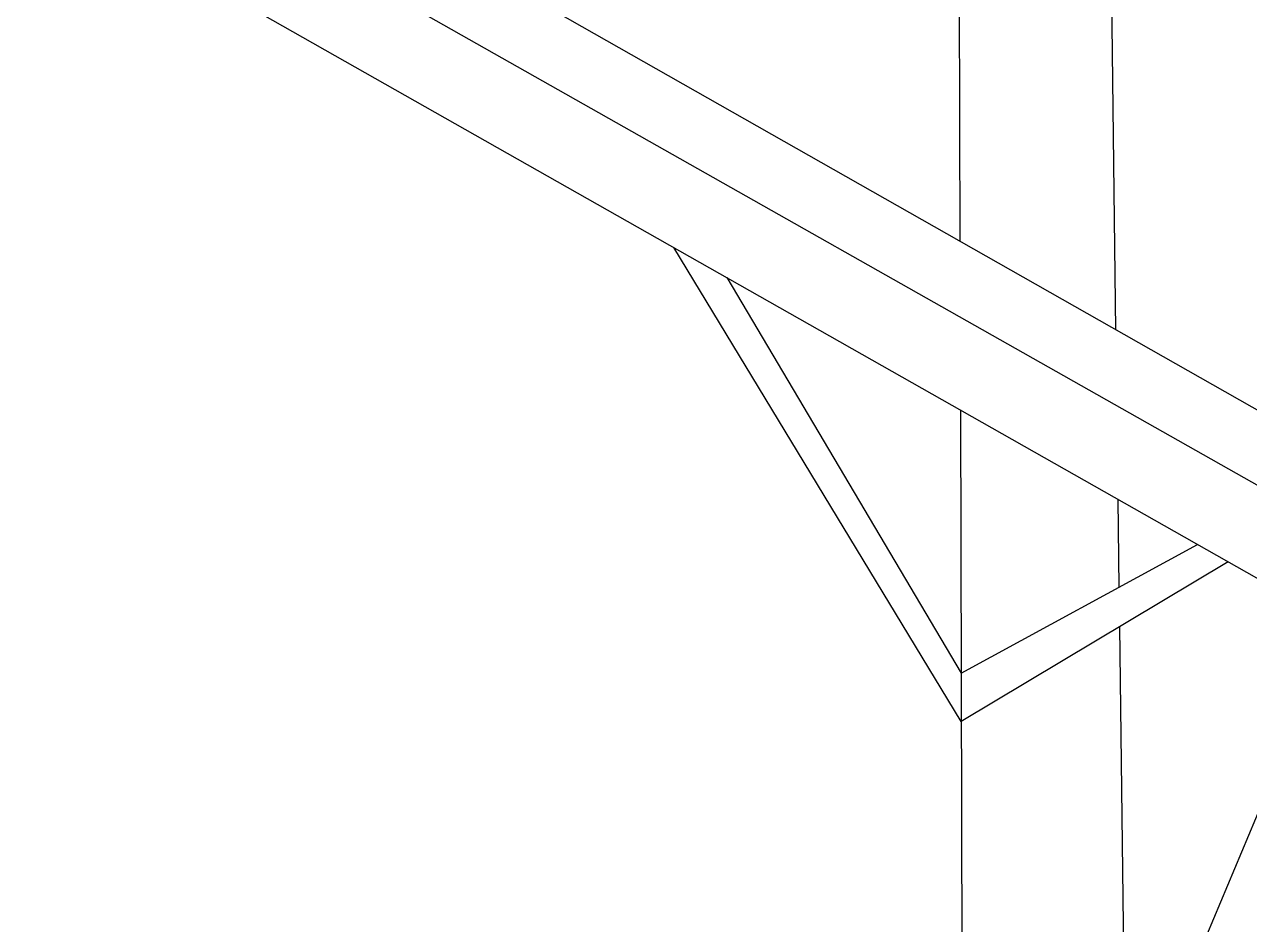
# Model space of a CAD drawing. Header units: metres. Extents: x 324293 to 653279, y 3585589 to 7191434.
# Drawn here: x 334602.946 to 334606.169, y 3600528.874 to 3600531.244 of the extents above; entities that cross this region are included whole.
import ezdxf

# ---------------------------------------------------------------- set-up
doc = ezdxf.new("R2010")
doc.units = ezdxf.units.M
doc.layers.add('divar', color=255, linetype='Continuous')
doc.layers.add('Tir bargh', color=10, linetype='Continuous')

# ---------------------------------------------------------------- blocks, each defined once
blk = doc.blocks.new('E')
at = {"layer": 'Tir bargh'}
for p, q in [((-0.0701, 5.4478), (-0.0744, 4.662)), ((0.0744, 5.1685), (0.0773, 4.5743)), ((0.7503, 4.1848), (-0.8931, 5.1359)), ((-0.9551, 5.0957), (0.6866, 4.1487)), ((-0.9547, 5.0049), (0.6889, 4.0556)), ((-0.0767, 4.1921), (-0.3544, 4.6582)), ((-0.3028, 4.6284), (-0.0764, 4.2392)), ((-0.0752, 4.497), (-0.0994, 0.0003)), ((0.0781, 4.4085), (0.0785, 4.3221)), ((-0.0764, 4.2392), (0.1559, 4.3635)), ((0.1857, 4.3463), (-0.0767, 4.1921)), ((0.0787, 4.2834), (0.0994, -0.0003))]:
    blk.add_line(p, q, dxfattribs=at)
blk = doc.blocks.new('A$C75730A7A')
at = {"layer": 'Tir bargh'}
blk.add_blockref('E', (1.1607, 0.067), dxfattribs=at)

msp = doc.modelspace()

# ---------------------------------------------------------------- linework, layer by layer
at = {"layer": 'divar'}
msp.add_line((334602.94559, 3600521.43384, 1313.25213), (334622.26378, 3600567.46394, 1313.25213), dxfattribs=at)

# ---------------------------------------------------------------- block references
at = {"color": 84, "xscale": 2.689527432725299, "yscale": 2.689527432725299, "zscale": 2.689527432725299, "rotation": 0.4498703063302869}
msp.add_blockref('A$C75730A7A', (334602.58525, 3600517.93167, 1313.25213), dxfattribs=at)

doc.saveas('drawing.dxf')
